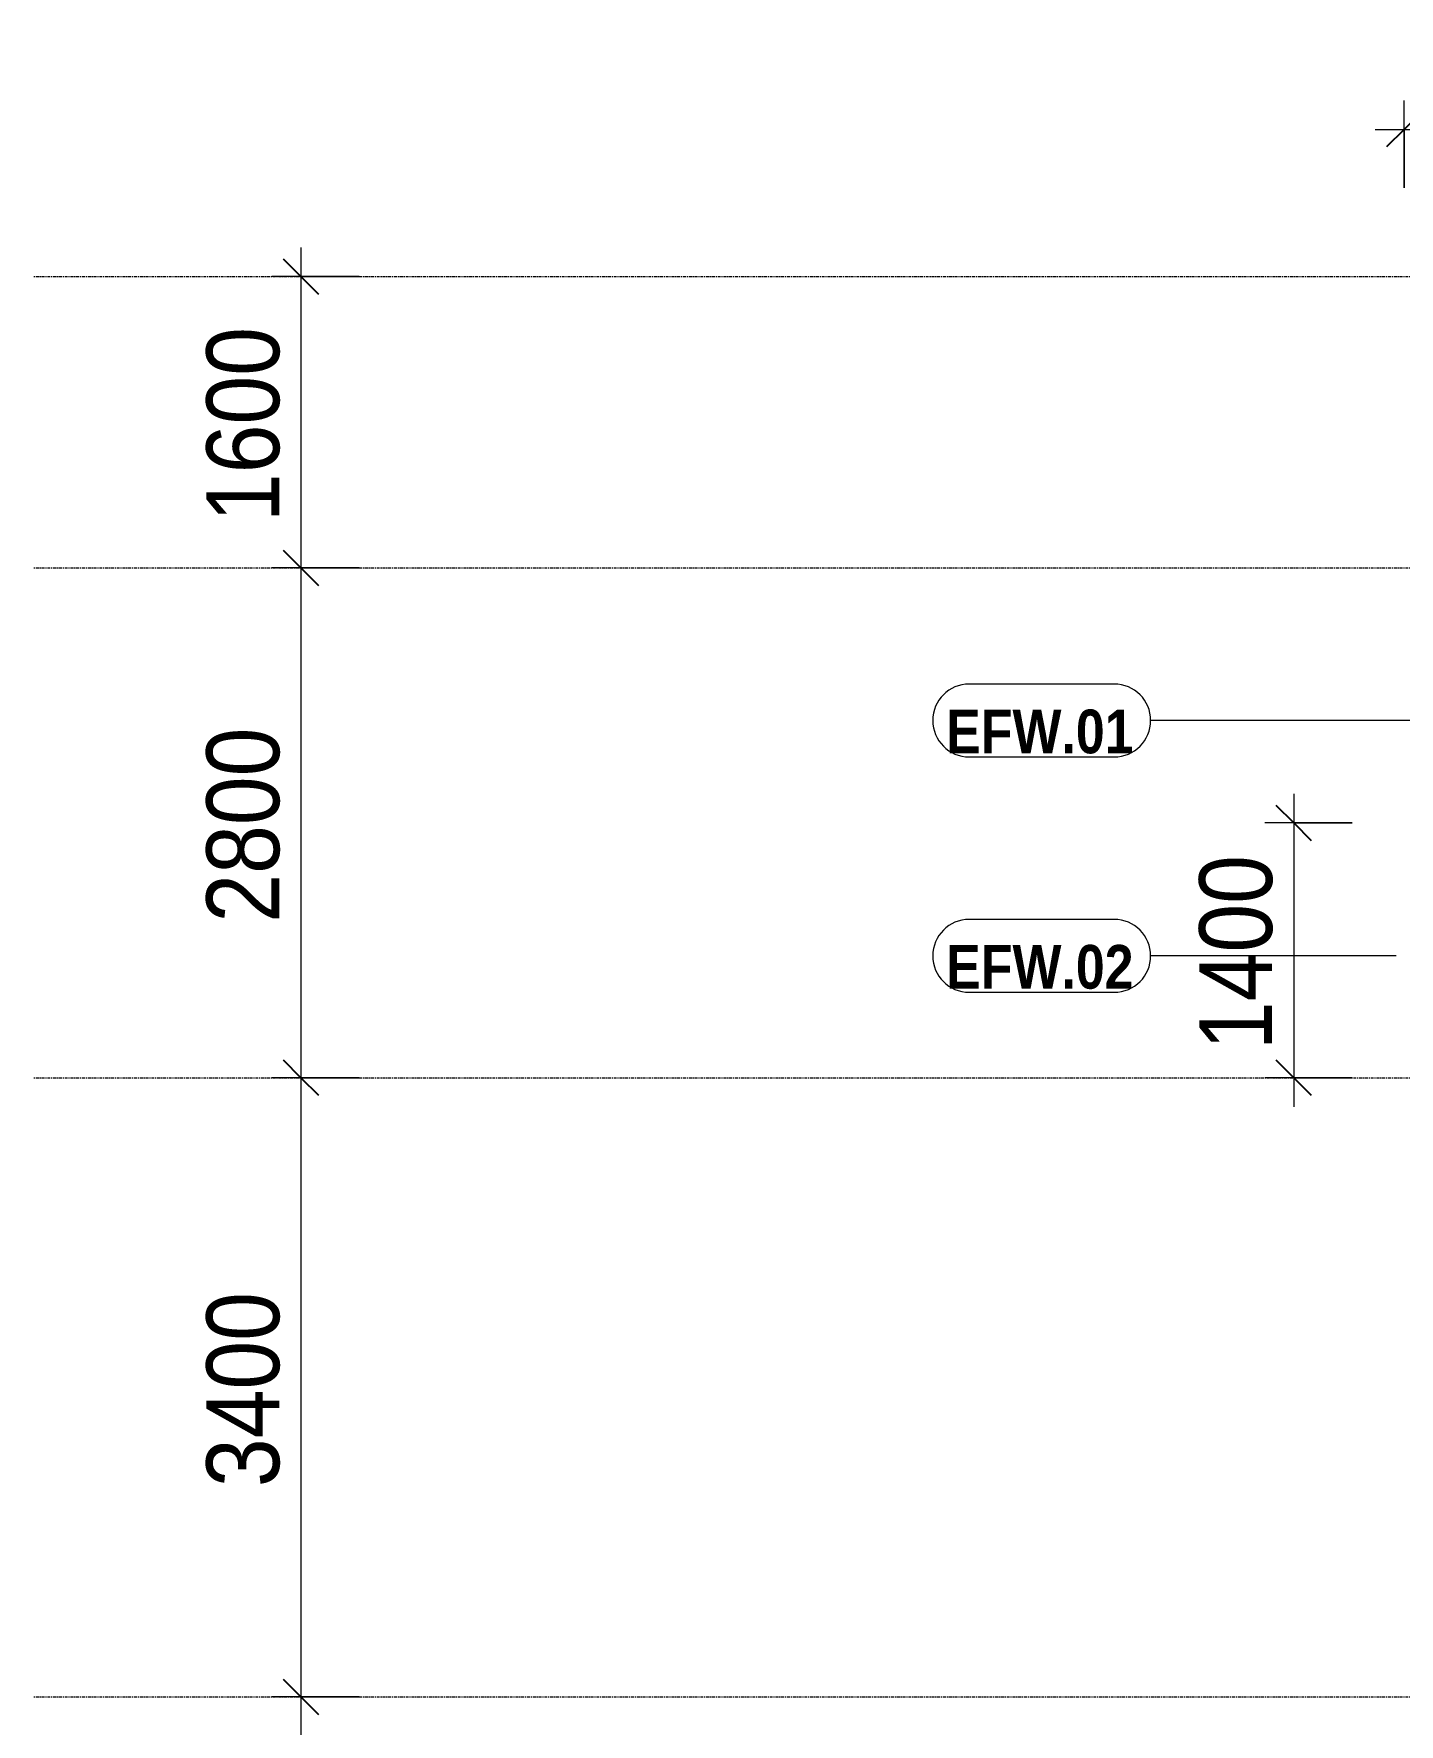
# Model space of a CAD drawing. Header units: millimetres. Extents: x 26124 to 258712, y -8723 to 35400.
# Drawn here: x 26124 to 33626, y 25850 to 35134 of the extents above; entities that cross this region are included whole.
import ezdxf

# ---------------------------------------------------------------- set-up
doc = ezdxf.new("R2010")
doc.units = ezdxf.units.MM
doc.linetypes.add('Centre', pattern=[31.75, 6.35, -4.7625, 15.875, -4.7625])
for name, color, linetype, lineweight in [('A-ANNO-DIMS', 211, 'Continuous', 9), ('A-ANNO-DIMS-160', 211, 'Continuous', 9), ('A-FLOR-LEVL-2', 51, 'Centre', 9), ('A-WALL-IDEN', 211, 'Continuous', 9)]:
    doc.layers.add(name, color=color, linetype=linetype, lineweight=lineweight)
doc.styles.add('Arial_B', font='arialbd.ttf', dxfattribs={"width": 0.85, "height": 240})
doc.styles.add('UTM Avo', font='', dxfattribs={"width": 0.9, "height": 400})
doc.styles.get('UTM Avo').set_extended_font_data('UTM Avo')
doc.dimstyles.new('1_Dim_chi_tiet_2_5', dxfattribs={"dimscale": 304.8, "dimtxt": 399.720379, "dimasz": 0.629921, "dimexe": 0.524934, "dimexo": 0.0625, "dimgap": 0.052493, "dimtad": 1, "dimdec": 0, "dimrnd": 5, "dimzin": 0, "dimdsep": 46, "dimtxsty": 'UTM Avo', "dimblk1": 'OBLIQUE', "dimblk2": 'OBLIQUE', "dimsah": 1, "dimcen": 0.09, "dimdle": 0.524934, "dimazin": 0, "dimtfac": 1, "dimtdec": 4, "dimtix": 1, "dimtmove": 0, "dimatfit": 3, "dimfxl": 1.049869, "dimfxlon": 1, "dimtvp": 1, "dimtolj": 1, "dimtzin": 0, "dimarcsym": 2})

# ---------------------------------------------------------------- blocks, each defined once
blk = doc.blocks.new('DIMBLOCK1-TKCS_MẶT CẮT 3')
at = {"layer": 'A-ANNO-DIMS-160', "lineweight": 25}
for p, q in [((27591.8, 33800), (27495.8, 33896)), ((27591.8, 33800), (27687.8, 33704)), ((27591.8, 32200), (27495.8, 32296)), ((27591.8, 32200), (27687.8, 32104))]:
    blk.add_line(p, q, dxfattribs=at)
at = {"layer": 'A-ANNO-DIMS-160'}
for p, q in [((27591.8, 33960), (27591.8, 32200)), ((27911.8, 33800), (27431.8, 33800)), ((27591.8, 33800), (27911.8, 33800)), ((27911.8, 32200), (27431.8, 32200)), ((27591.8, 32200), (27911.8, 32200))]:
    blk.add_line(p, q, dxfattribs=at)
at = {"layer": 'A-ANNO-DIMS-160', "color": 0, "insert": (27072.1, 32452.2), "char_height": 400, "width": 1314.636, "attachment_point": 1, "rotation": 90, "line_spacing_factor": 1.110334, "style": 'UTM Avo'}
blk.add_mtext('1600', dxfattribs=at)
blk = doc.blocks.new('_Oblique')
at = {"color": 0, "linetype": 'ByBlock', "lineweight": -2}
blk.add_line((-0.5, -0.5), (0.5, 0.5), dxfattribs=at)
blk = doc.blocks.new('DIMBLOCK2-TKCS_MẶT CẮT 3')
at = {"layer": 'A-ANNO-DIMS-160', "lineweight": 25}
for p, q in [((27591.8, 32200), (27495.8, 32296)), ((27591.8, 32200), (27687.8, 32104)), ((27591.8, 29400), (27495.8, 29496)), ((27591.8, 29400), (27687.8, 29304))]:
    blk.add_line(p, q, dxfattribs=at)
at = {"layer": 'A-ANNO-DIMS-160'}
for p, q in [((27911.8, 32200), (27431.8, 32200)), ((27591.8, 32200), (27591.8, 29400)), ((27591.8, 32200), (27911.8, 32200)), ((27911.8, 29400), (27431.8, 29400)), ((27591.8, 29400), (27911.8, 29400))]:
    blk.add_line(p, q, dxfattribs=at)
at = {"layer": 'A-ANNO-DIMS-160', "color": 0, "insert": (27072.1, 30252.2), "char_height": 400, "width": 1314.636, "attachment_point": 1, "rotation": 90, "line_spacing_factor": 1.110334, "style": 'UTM Avo'}
blk.add_mtext('2800', dxfattribs=at)
blk = doc.blocks.new('DIMBLOCK3-TKCS_MẶT CẮT 3')
at = {"layer": 'A-ANNO-DIMS-160', "lineweight": 25}
for p, q in [((27591.8, 29400), (27495.8, 29496)), ((27591.8, 29400), (27687.8, 29304)), ((27591.8, 26000), (27495.8, 26096)), ((27591.8, 26000), (27687.8, 25904))]:
    blk.add_line(p, q, dxfattribs=at)
at = {"layer": 'A-ANNO-DIMS-160'}
for p, q in [((27911.8, 29400), (27431.8, 29400)), ((27591.8, 29400), (27591.8, 26000)), ((27591.8, 29400), (27911.8, 29400)), ((27911.8, 26000), (27431.8, 26000)), ((27591.8, 26000), (27911.8, 26000))]:
    blk.add_line(p, q, dxfattribs=at)
at = {"layer": 'A-ANNO-DIMS-160', "color": 0, "insert": (27072.1, 27152.2), "char_height": 400, "width": 1314.636, "attachment_point": 1, "rotation": 90, "line_spacing_factor": 1.110334, "style": 'UTM Avo'}
blk.add_mtext('3400', dxfattribs=at)
blk = doc.blocks.new('DIMBLOCK4-TKCS_MẶT CẮT 3')
at = {"layer": 'A-ANNO-DIMS-160', "lineweight": 25}
for p, q in [((27591.8, 26000), (27495.8, 26096)), ((27591.8, 26000), (27687.8, 25904)), ((27591.8, 22600), (27495.8, 22696)), ((27591.8, 22600), (27687.8, 22504))]:
    blk.add_line(p, q, dxfattribs=at)
at = {"layer": 'A-ANNO-DIMS-160'}
for p, q in [((27911.8, 26000), (27431.8, 26000)), ((27591.8, 26000), (27591.8, 22600)), ((27591.8, 26000), (27911.8, 26000)), ((27911.8, 22600), (27431.8, 22600)), ((27591.8, 22600), (27911.8, 22600))]:
    blk.add_line(p, q, dxfattribs=at)
at = {"layer": 'A-ANNO-DIMS-160', "color": 0, "insert": (27072.1, 23752.2), "char_height": 400, "width": 1314.636, "attachment_point": 1, "rotation": 90, "line_spacing_factor": 1.110334, "style": 'UTM Avo'}
blk.add_mtext('3400', dxfattribs=at)
blk = doc.blocks.new('CTL_WALL TAG NO MARK - 10-2062273-TKCS_MẶT CẮT 3')
at = {"layer": 'A-WALL-IDEN'}
for p, q in [((32060, 30269.7), (31262.5, 30269.7)), ((31262.5, 29869.7), (32060, 29869.7))]:
    blk.add_line(p, q, dxfattribs=at)
for centre, start, end in [((31262.5, 30069.7), 90, 270), ((32060, 30069.7), 270, 90)]:
    blk.add_arc(centre, 200, start, end, dxfattribs=at)
blk = doc.blocks.new('DIMBLOCK75-TKCS_MẶT CẮT 3')
at = {"layer": 'A-ANNO-DIMS-160'}
for p, q in [((33652.6, 34288.1), (33652.6, 34768.1)), ((44452.6, 34288.1), (44452.6, 34768.1)), ((33492.6, 34608.1), (44452.6, 34608.1)), ((33652.6, 34608.1), (33652.6, 34288.1)), ((44452.6, 34608.1), (44452.6, 34288.1))]:
    blk.add_line(p, q, dxfattribs=at)
at = {"layer": 'A-ANNO-DIMS-160', "lineweight": 25}
for p, q in [((33652.6, 34608.1), (33748.6, 34704.1)), ((44452.6, 34608.1), (44548.6, 34704.1)), ((33652.6, 34608.1), (33556.6, 34512.1)), ((44452.6, 34608.1), (44356.6, 34512.1))]:
    blk.add_line(p, q, dxfattribs=at)
at = {"layer": 'A-ANNO-DIMS-160', "color": 0, "insert": (38367.9, 35127.7), "char_height": 400, "width": 1643.295, "attachment_point": 1, "line_spacing_factor": 1.110334, "style": 'UTM Avo'}
blk.add_mtext('10800', dxfattribs=at)
blk = doc.blocks.new('DIMBLOCK81-TKCS_MẶT CẮT 3')
at = {"layer": 'A-ANNO-DIMS-160'}
for p, q in [((33046.4, 30960), (33046.4, 29240)), ((33366.4, 30800), (32886.4, 30800)), ((33046.4, 30800), (33366.4, 30800)), ((33366.4, 29400), (32886.4, 29400)), ((33046.4, 29400), (33366.4, 29400))]:
    blk.add_line(p, q, dxfattribs=at)
at = {"layer": 'A-ANNO-DIMS-160', "lineweight": 25}
for p, q in [((33046.4, 30800), (32950.4, 30896)), ((33046.4, 30800), (33142.4, 30704)), ((33046.4, 29400), (32950.4, 29496)), ((33046.4, 29400), (33142.4, 29304))]:
    blk.add_line(p, q, dxfattribs=at)
at = {"layer": 'A-ANNO-DIMS-160', "color": 0, "insert": (32526.8, 29552.2), "char_height": 400, "width": 1314.636, "attachment_point": 1, "rotation": 90, "line_spacing_factor": 1.110334, "style": 'UTM Avo'}
blk.add_mtext('1400', dxfattribs=at)

msp = doc.modelspace()

# ---------------------------------------------------------------- linework, layer by layer
at = {"layer": 'A-FLOR-LEVL-2'}
for p, q in [((26123.8, 33800), (134152.6, 33800)), ((26123.8, 32200), (134152.6, 32200)), ((26123.8, 29400), (134152.6, 29400)), ((26123.8, 26000), (134152.6, 26000))]:
    msp.add_line(p, q, dxfattribs=at)
at = {"layer": 'A-WALL-IDEN'}
for p, q in [((33763, 31362.4), (32260, 31362.4)), ((33608.5, 30069.7), (32260, 30069.7))]:
    msp.add_line(p, q, dxfattribs=at)

# ---------------------------------------------------------------- block references
for p in [(0, 1292.7), (0, 0)]:
    msp.add_blockref('CTL_WALL TAG NO MARK - 10-2062273-TKCS_MẶT CẮT 3', p, dxfattribs=at)

# ---------------------------------------------------------------- texts
at = {"layer": 'A-WALL-IDEN', "char_height": 240, "width": 1062.16, "attachment_point": 5, "line_spacing_factor": 0.936439, "style": 'Arial_B'}
for s, insert in [('\\pt6.7992,13.6008,20.4,27.1992,34.0008,40.8,47.5992,54.4008,61.2,67.9992,74.8008,81.6,88.3992,95.2008,102,108.7992,115.6008,122.4,129.1992,136.0008,142.8,149.5992,156.4008,163.2,169.9992,176.8008,183.6,190.3992,197.2008,204,210.7992,217.6008;EFW.01', (31651.3, 31300.5)), ('\\pt6.7992,13.6008,20.4,27.1992,34.0008,40.8,47.5992,54.4008,61.2,67.9992,74.8008,81.6,88.3992,95.2008,102,108.7992,115.6008,122.4,129.1992,136.0008,142.8,149.5992,156.4008,163.2,169.9992,176.8008,183.6,190.3992,197.2008,204,210.7992,217.6008;EFW.02', (31651.3, 30007.8))]:
    msp.add_mtext(s, dxfattribs=dict(at, insert=insert))

# ---------------------------------------------------------------- dimensions: what is measured, and where the dimension line sits
at = {"layer": 'A-ANNO-DIMS'}
dim = msp.add_linear_dim(base=(44452.6, 34608.1), p1=(33652.6, 34288.1), p2=(44452.6, 34288.1), dimstyle='1_Dim_chi_tiet_2_5', override={"dimpost": '<>', "dimfxl": 10800}, dxfattribs=at)
dim.commit()
dim.dimension.update_dxf_attribs({"geometry": 'DIMBLOCK75-TKCS_MẶT CẮT 3', "text_midpoint": (39052.6, 34831)})
for base, p1, p2, override, picture, middle in [((27591.8, 32200), (27911.8, 33800), (27911.8, 32200), {"dimpost": '<>', "dimfxl": 1600}, 'DIMBLOCK1-TKCS_MẶT CẮT 3', (27368.8, 33000)), ((27591.8, 29400), (27911.8, 32200), (27911.8, 29400), {"dimpost": '<>', "dimfxl": 2800}, 'DIMBLOCK2-TKCS_MẶT CẮT 3', (27368.8, 30800)), ((33046.4, 29400), (33366.4, 30800), (33366.4, 29400), {"dimpost": '<>', "dimfxl": 1400}, 'DIMBLOCK81-TKCS_MẶT CẮT 3', (32823.4, 30100)), ((27591.8, 26000), (27911.8, 29400), (27911.8, 26000), {"dimpost": '<>', "dimfxl": 3400}, 'DIMBLOCK3-TKCS_MẶT CẮT 3', (27368.8, 27700)), ((27591.8, 22600), (27911.8, 26000), (27911.8, 22600), {"dimpost": '<>', "dimfxl": 3400}, 'DIMBLOCK4-TKCS_MẶT CẮT 3', (27368.8, 24300))]:
    dim = msp.add_linear_dim(base=base, p1=p1, p2=p2, angle=90, dimstyle='1_Dim_chi_tiet_2_5', override=override, dxfattribs=at)
    dim.commit()
    dim.dimension.update_dxf_attribs({"geometry": picture, "text_midpoint": middle})

doc.saveas('drawing.dxf')
